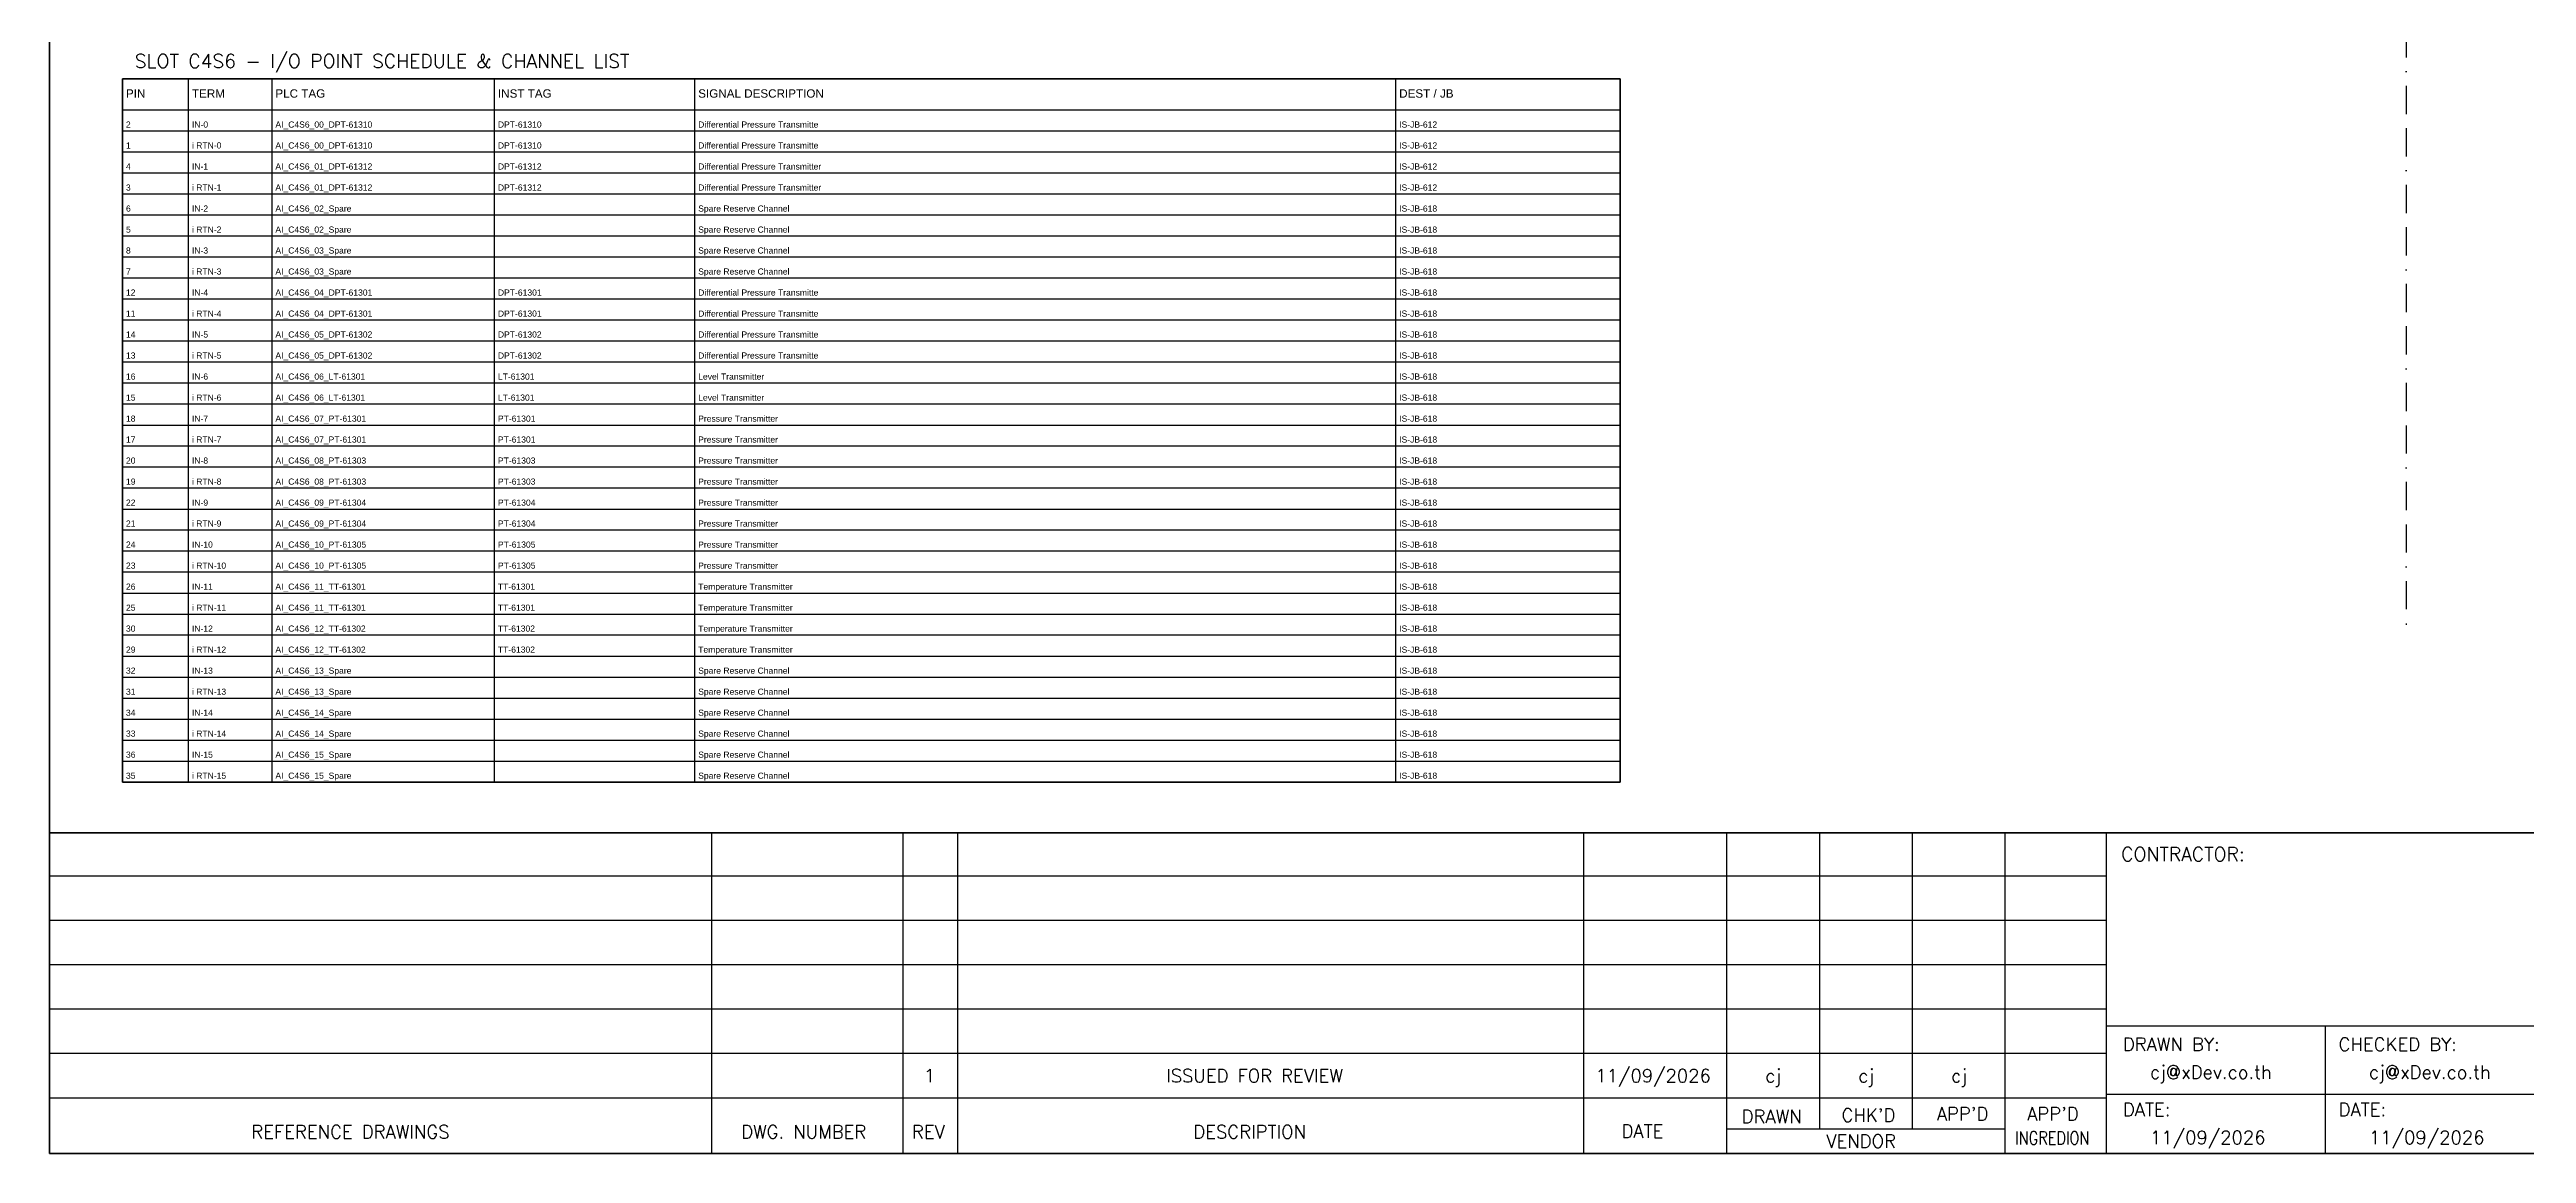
# Model space of a CAD drawing. Header units: millimetres. Extents: x 0 to 62600, y 0 to 14837.
# Drawn here: x 33546 to 35773, y 3004 to 3996 of the extents above; entities that cross this region are included whole.
import ezdxf
from ezdxf.enums import TextEntityAlignment as Align

# ---------------------------------------------------------------- set-up
doc = ezdxf.new("R2010")
doc.units = ezdxf.units.MM
doc.linetypes.add('BORDERX2', pattern=[88.9, 25.4, -12.7, 25.4, -12.7, 0, -12.7])
for name, color, linetype in [('GT_1', 9, 'Continuous'), ('HELPPOINT', 7, 'Continuous'), ('MEMBER', 7, 'Continuous'), ('x01001-FrameArea', 2, 'BORDERX2')]:
    doc.layers.add(name, color=color, linetype=linetype)
doc.styles.add('ROMANS', font='romans.shx', dxfattribs={"width": 0.85, "height": 25})
doc.styles.get("Standard").update_dxf_attribs({"font": 'arial.ttf'})

msp = doc.modelspace()

# ---------------------------------------------------------------- linework, layer by layer
at = {"color": 7}
for p, q in [((33671.4, 3338), (33671.4, 3970.1)), ((33746.4, 3338), (33746.4, 3970.1)), ((33946.4, 3338), (33946.4, 3970.1)), ((34126.4, 3338), (34126.4, 3970.1)), ((34756.4, 3338), (34756.4, 3970.1)), ((33612.1, 3942.1), (34957.9, 3942.1))]:
    msp.add_line(p, q, dxfattribs=at)
at = {"color": 8}
for p, q in [((33612.1, 3923.2), (34957.9, 3923.2)), ((33612.1, 3904.4), (34957.9, 3904.4)), ((33612.1, 3885.5), (34957.9, 3885.5)), ((33612.1, 3866.6), (34957.9, 3866.6)), ((33612.1, 3847.7), (34957.9, 3847.7)), ((33612.1, 3828.8), (34957.9, 3828.8)), ((33612.1, 3810), (34957.9, 3810)), ((33612.1, 3791.1), (34957.9, 3791.1)), ((33612.1, 3772.2), (34957.9, 3772.2)), ((33612.1, 3753.3), (34957.9, 3753.3)), ((33612.1, 3734.5), (34957.9, 3734.5)), ((33612.1, 3715.6), (34957.9, 3715.6)), ((33612.1, 3696.7), (34957.9, 3696.7)), ((33612.1, 3677.8), (34957.9, 3677.8)), ((33612.1, 3658.9), (34957.9, 3658.9)), ((33612.1, 3640.1), (34957.9, 3640.1)), ((33612.1, 3621.2), (34957.9, 3621.2)), ((33612.1, 3602.3), (34957.9, 3602.3)), ((33612.1, 3583.4), (34957.9, 3583.4)), ((33612.1, 3564.6), (34957.9, 3564.6)), ((33612.1, 3545.7), (34957.9, 3545.7)), ((33612.1, 3526.8), (34957.9, 3526.8)), ((33612.1, 3507.9), (34957.9, 3507.9)), ((33612.1, 3489), (34957.9, 3489)), ((33612.1, 3470.2), (34957.9, 3470.2)), ((33612.1, 3451.3), (34957.9, 3451.3)), ((33612.1, 3432.4), (34957.9, 3432.4)), ((33612.1, 3413.5), (34957.9, 3413.5)), ((33612.1, 3394.6), (34957.9, 3394.6)), ((33612.1, 3375.8), (34957.9, 3375.8)), ((33612.1, 3356.9), (34957.9, 3356.9))]:
    msp.add_line(p, q, dxfattribs=at)
msp.add_lwpolyline([(33612.1, 3970.1), (34957.9, 3970.1), (34957.9, 3338), (33612.1, 3338)], close=True)
at = {"color": 7}
msp.add_lwpolyline([(33612.1, 3338), (34957.9, 3338), (34957.9, 3970.1), (33612.1, 3970.1), (33612.1, 3338)], dxfattribs=at)
at = {"layer": 'GT_1', "color": 4}
for p, q in [((34141.8, 3004.2), (34141.8, 3292.4)), ((34313.7, 3004.2), (34313.7, 3292.4)), ((34362.9, 3004.2), (34362.9, 3292.4)), ((34925.5, 3004.2), (34925.5, 3292.4)), ((35053.8, 3004.2), (35053.8, 3292.4)), ((35137.4, 3026), (35137.4, 3292.4)), ((35220.9, 3026), (35220.9, 3292.4)), ((35304.2, 3004.2), (35304.2, 3292.4)), ((35395.2, 3004.2), (35395.2, 3292.4)), ((35395.2, 3253.5), (33546.4, 3253.5)), ((35395.2, 3213.7), (33546.4, 3213.7)), ((35395.2, 3173.8), (33546.4, 3173.8)), ((35395.2, 3133.9), (33546.4, 3133.9)), ((36182.2, 3118.5), (35395.2, 3118.5)), ((35592, 3004.2), (35592, 3118.5)), ((35395.2, 3094), (33546.4, 3094)), ((35395.1, 3054), (33546.4, 3054)), ((36182.2, 3057.1), (35395.2, 3057.1)), ((35304.2, 3026), (35053.8, 3026))]:
    msp.add_line(p, q, dxfattribs=at)
at = {"layer": 'HELPPOINT', "color": 4, "lineweight": 35}
for p, q in [((33546.4, 3004.2), (33546.4, 5708.4)), ((33546.4, 3004.2), (33546.4, 5708.4)), ((37439.7, 3004.2), (33546.4, 3004.2)), ((37439.7, 3004.2), (33546.4, 3004.2))]:
    msp.add_line(p, q, dxfattribs=at)
at = {"layer": 'MEMBER', "color": 4, "lineweight": 35}
msp.add_line((33546.4, 3292.4), (37439.7, 3292.4), dxfattribs=at)
msp.add_line((33546.4, 3292.4), (37439.7, 3292.4), dxfattribs=at)
at = {"layer": 'x01001-FrameArea'}
msp.add_line((35664.6, 5565.7), (35664.6, 3479.2), dxfattribs=at)

# ---------------------------------------------------------------- texts
at = {"color": 3}
for s, p in [('PIN', (33615.1, 3953.1)), ('TERM', (33674.4, 3953.1)), ('PLC TAG', (33749.4, 3953.1)), ('INST TAG', (33949.4, 3953.1)), ('SIGNAL DESCRIPTION', (34129.4, 3953.1)), ('DEST / JB', (34759.4, 3953.1))]:
    msp.add_text(s, height=7.5, dxfattribs=at).set_placement(p)
at = {"color": 7}
for s, p in [('2', (33615.1, 3926.2)), ('IN-0', (33674.4, 3926.2)), ('AI_C4S6_00_DPT-61310', (33749.4, 3926.2)), ('DPT-61310', (33949.4, 3926.2)), ('Differential Pressure Transmitte', (34129.4, 3926.2)), ('IS-JB-612', (34759.4, 3926.2)), ('1', (33615.1, 3907.4)), ('i RTN-0', (33674.4, 3907.4)), ('AI_C4S6_00_DPT-61310', (33749.4, 3907.4)), ('DPT-61310', (33949.4, 3907.4)), ('Differential Pressure Transmitte', (34129.4, 3907.4)), ('IS-JB-612', (34759.4, 3907.4)), ('4', (33615.1, 3888.5)), ('3', (33615.1, 3869.6)), ('i RTN-1', (33674.4, 3869.6)), ('IN-1', (33674.4, 3888.5)), ('AI_C4S6_01_DPT-61312', (33749.4, 3888.5)), ('AI_C4S6_01_DPT-61312', (33749.4, 3869.6)), ('DPT-61312', (33949.4, 3888.5)), ('DPT-61312', (33949.4, 3869.6)), ('Differential Pressure Transmitter', (34129.4, 3888.5)), ('Differential Pressure Transmitter', (34129.4, 3869.6)), ('IS-JB-612', (34759.4, 3888.5)), ('IS-JB-612', (34759.4, 3869.6)), ('6', (33615.1, 3850.7)), ('IN-2', (33674.4, 3850.7)), ('AI_C4S6_02_Spare', (33749.4, 3850.7)), ('Spare Reserve Channel', (34129.4, 3850.7)), ('IS-JB-618', (34759.4, 3850.7)), ('5', (33615.1, 3831.8)), ('i RTN-2', (33674.4, 3831.8)), ('AI_C4S6_02_Spare', (33749.4, 3831.8)), ('Spare Reserve Channel', (34129.4, 3831.8)), ('IS-JB-618', (34759.4, 3831.8)), ('8', (33615.1, 3813)), ('IN-3', (33674.4, 3813)), ('AI_C4S6_03_Spare', (33749.4, 3813)), ('Spare Reserve Channel', (34129.4, 3813)), ('IS-JB-618', (34759.4, 3813)), ('7', (33615.1, 3794.1)), ('i RTN-3', (33674.4, 3794.1)), ('AI_C4S6_03_Spare', (33749.4, 3794.1)), ('Spare Reserve Channel', (34129.4, 3794.1)), ('IS-JB-618', (34759.4, 3794.1)), ('12', (33615.1, 3775.2)), ('IN-4', (33674.4, 3775.2)), ('AI_C4S6_04_DPT-61301', (33749.4, 3775.2)), ('DPT-61301', (33949.4, 3775.2)), ('Differential Pressure Transmitte', (34129.4, 3775.2)), ('IS-JB-618', (34759.4, 3775.2)), ('11', (33615.1, 3756.3)), ('14', (33615.1, 3737.5)), ('i RTN-4', (33674.4, 3756.3)), ('IN-5', (33674.4, 3737.5)), ('AI_C4S6_04_DPT-61301', (33749.4, 3756.3)), ('AI_C4S6_05_DPT-61302', (33749.4, 3737.5)), ('DPT-61301', (33949.4, 3756.3)), ('DPT-61302', (33949.4, 3737.5)), ('Differential Pressure Transmitte', (34129.4, 3756.3)), ('Differential Pressure Transmitte', (34129.4, 3737.5)), ('IS-JB-618', (34759.4, 3756.3)), ('IS-JB-618', (34759.4, 3737.5)), ('13', (33615.1, 3718.6)), ('i RTN-5', (33674.4, 3718.6)), ('AI_C4S6_05_DPT-61302', (33749.4, 3718.6)), ('DPT-61302', (33949.4, 3718.6)), ('Differential Pressure Transmitte', (34129.4, 3718.6)), ('IS-JB-618', (34759.4, 3718.6)), ('16', (33615.1, 3699.7)), ('IN-6', (33674.4, 3699.7)), ('AI_C4S6_06_LT-61301', (33749.4, 3699.7)), ('LT-61301', (33949.4, 3699.7)), ('Level Transmitter', (34129.4, 3699.7)), ('IS-JB-618', (34759.4, 3699.7)), ('15', (33615.1, 3680.8)), ('i RTN-6', (33674.4, 3680.8)), ('AI_C4S6_06_LT-61301', (33749.4, 3680.8)), ('LT-61301', (33949.4, 3680.8)), ('Level Transmitter', (34129.4, 3680.8)), ('IS-JB-618', (34759.4, 3680.8)), ('18', (33615.1, 3661.9)), ('IN-7', (33674.4, 3661.9)), ('AI_C4S6_07_PT-61301', (33749.4, 3661.9)), ('PT-61301', (33949.4, 3661.9)), ('Pressure Transmitter', (34129.4, 3661.9)), ('IS-JB-618', (34759.4, 3661.9)), ('20', (33615.1, 3624.2)), ('17', (33615.1, 3643.1)), ('i RTN-7', (33674.4, 3643.1)), ('IN-8', (33674.4, 3624.2)), ('AI_C4S6_07_PT-61301', (33749.4, 3643.1)), ('AI_C4S6_08_PT-61303', (33749.4, 3624.2)), ('PT-61301', (33949.4, 3643.1)), ('PT-61303', (33949.4, 3624.2)), ('Pressure Transmitter', (34129.4, 3643.1)), ('Pressure Transmitter', (34129.4, 3624.2)), ('IS-JB-618', (34759.4, 3643.1)), ('IS-JB-618', (34759.4, 3624.2)), ('19', (33615.1, 3605.3)), ('i RTN-8', (33674.4, 3605.3)), ('AI_C4S6_08_PT-61303', (33749.4, 3605.3)), ('PT-61303', (33949.4, 3605.3)), ('Pressure Transmitter', (34129.4, 3605.3)), ('IS-JB-618', (34759.4, 3605.3)), ('22', (33615.1, 3586.4)), ('IN-9', (33674.4, 3586.4)), ('AI_C4S6_09_PT-61304', (33749.4, 3586.4)), ('PT-61304', (33949.4, 3586.4)), ('Pressure Transmitter', (34129.4, 3586.4)), ('IS-JB-618', (34759.4, 3586.4)), ('21', (33615.1, 3567.6)), ('i RTN-9', (33674.4, 3567.6)), ('AI_C4S6_09_PT-61304', (33749.4, 3567.6)), ('PT-61304', (33949.4, 3567.6)), ('Pressure Transmitter', (34129.4, 3567.6)), ('IS-JB-618', (34759.4, 3567.6)), ('24', (33615.1, 3548.7)), ('IN-10', (33674.4, 3548.7)), ('AI_C4S6_10_PT-61305', (33749.4, 3548.7)), ('PT-61305', (33949.4, 3548.7)), ('Pressure Transmitter', (34129.4, 3548.7)), ('IS-JB-618', (34759.4, 3548.7)), ('23', (33615.1, 3529.8)), ('i RTN-10', (33674.4, 3529.8)), ('AI_C4S6_10_PT-61305', (33749.4, 3529.8)), ('PT-61305', (33949.4, 3529.8)), ('Pressure Transmitter', (34129.4, 3529.8)), ('IS-JB-618', (34759.4, 3529.8)), ('26', (33615.1, 3510.9)), ('25', (33615.1, 3492)), ('i RTN-11', (33674.4, 3492)), ('IN-11', (33674.4, 3510.9)), ('AI_C4S6_11_TT-61301', (33749.4, 3510.9)), ('AI_C4S6_11_TT-61301', (33749.4, 3492)), ('TT-61301', (33949.4, 3510.9)), ('TT-61301', (33949.4, 3492)), ('Temperature Transmitter', (34129.4, 3510.9)), ('Temperature Transmitter', (34129.4, 3492)), ('IS-JB-618', (34759.4, 3510.9)), ('IS-JB-618', (34759.4, 3492)), ('30', (33615.1, 3473.2)), ('IN-12', (33674.4, 3473.2)), ('AI_C4S6_12_TT-61302', (33749.4, 3473.2)), ('TT-61302', (33949.4, 3473.2)), ('Temperature Transmitter', (34129.4, 3473.2)), ('IS-JB-618', (34759.4, 3473.2)), ('29', (33615.1, 3454.3)), ('i RTN-12', (33674.4, 3454.3)), ('AI_C4S6_12_TT-61302', (33749.4, 3454.3)), ('TT-61302', (33949.4, 3454.3)), ('Temperature Transmitter', (34129.4, 3454.3)), ('IS-JB-618', (34759.4, 3454.3)), ('32', (33615.1, 3435.4)), ('IN-13', (33674.4, 3435.4)), ('AI_C4S6_13_Spare', (33749.4, 3435.4)), ('Spare Reserve Channel', (34129.4, 3435.4)), ('IS-JB-618', (34759.4, 3435.4)), ('31', (33615.1, 3416.5)), ('i RTN-13', (33674.4, 3416.5)), ('AI_C4S6_13_Spare', (33749.4, 3416.5)), ('Spare Reserve Channel', (34129.4, 3416.5)), ('IS-JB-618', (34759.4, 3416.5)), ('34', (33615.1, 3397.6)), ('33', (33615.1, 3378.8)), ('i RTN-14', (33674.4, 3378.8)), ('IN-14', (33674.4, 3397.6)), ('AI_C4S6_14_Spare', (33749.4, 3397.6)), ('AI_C4S6_14_Spare', (33749.4, 3378.8)), ('Spare Reserve Channel', (34129.4, 3397.6)), ('Spare Reserve Channel', (34129.4, 3378.8)), ('IS-JB-618', (34759.4, 3397.6)), ('IS-JB-618', (34759.4, 3378.8)), ('36', (33615.1, 3359.9)), ('IN-15', (33674.4, 3359.9)), ('AI_C4S6_15_Spare', (33749.4, 3359.9)), ('Spare Reserve Channel', (34129.4, 3359.9)), ('IS-JB-618', (34759.4, 3359.9)), ('35', (33615.1, 3341)), ('i RTN-15', (33674.4, 3341)), ('AI_C4S6_15_Spare', (33749.4, 3341)), ('Spare Reserve Channel', (34129.4, 3341)), ('IS-JB-618', (34759.4, 3341))]:
    msp.add_text(s, height=5.5, dxfattribs=at).set_placement(p)
at = {"layer": 'MEMBER', "color": 4, "ltscale": 0.8, "style": 'ROMANS'}
for s, height, p in [('SLOT C4S6 - I/O POINT SCHEDULE & CHANNEL LIST', 12.35, (33623, 3979.8)), ('CONTRACTOR:', 12.35, (35408.3, 3267)), ('DRAWN BY:', 11.88, (35409.8, 3096.4)), ('CHECKED BY:', 11.875, (35603.7, 3096.4)), ('cj@xDev.co.th', 11.875, (35434.2, 3071.4)), ('cj@xDev.co.th', 11.875, (35631, 3071.4)), ('REFERENCE DRAWINGS', 11.875, (33727.8, 3017.7)), ('DWG. NUMBER', 11.875, (34168, 3017.7)), ('REV', 11.88, (34321.5, 3017.7)), ('DESCRIPTION', 11.875, (34574.4, 3017.7)), ('DATE', 11.88, (34959.2, 3018.4)), ('DRAWN', 11.88, (35067.2, 3031.5)), ("CHK'D", 11.88, (35157, 3032.7)), ("APP'D", 11.88, (35242.6, 3033.9)), ("APP'D", 11.88, (35323.8, 3033.9)), ('DATE:', 11.88, (35409.8, 3037.8)), ('DATE:', 11.88, (35603.7, 3037.8)), ('VENDOR', 11.88, (35143.3, 3009.3)), ('11/09/2026', 11.88, (35434.2, 3012.7)), ('11/09/2026', 11.88, (35631, 3012.7))]:
    msp.add_text(s, height=height, dxfattribs=at).set_placement(p)
for s, height, p in [('1', 11.9, (34337.3, 3074.1)), ('ISSUED FOR REVIEW', 11.875, (34629.4, 3074.1)), ('11/09/2026', 11.88, (34987.6, 3074.1)), ('cj', 11.88, (35095.5, 3074.1)), ('cj', 11.88, (35179.1, 3074.1)), ('cj', 11.88, (35262.6, 3074.1))]:
    msp.add_text(s, height=height, dxfattribs=at).set_placement(p, align=Align.MIDDLE_CENTER)
at = {"layer": 'MEMBER', "color": 4, "ltscale": 0.8, "style": 'ROMANS', "width": 0.8}
msp.add_text('INGREDION', height=11.88, dxfattribs=at).set_placement((35313, 3012.2))

doc.saveas('drawing.dxf')
